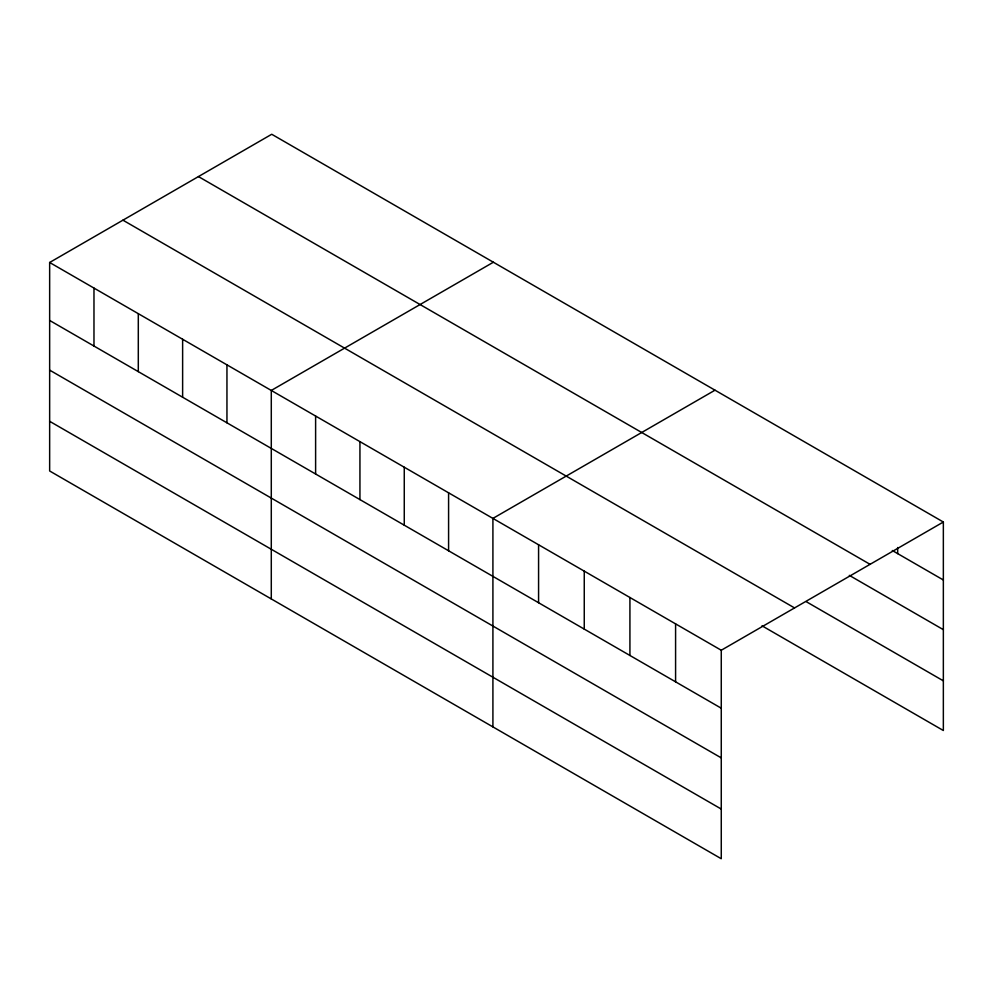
<?xml version="1.0" encoding="UTF-8"?>
<svg xmlns="http://www.w3.org/2000/svg" width="993" height="993" viewBox="0 0 993 993"><rect width="100%" height="100%" fill="white"/><g stroke="black" fill="none" stroke-linecap="round" stroke-linejoin="round"><path stroke-width="1.49" d="M49.65 262.487L721.266 650.241L721.266 858.734L49.65 470.98L49.65 262.487L271.734 134.266L943.35 522.02L943.35 730.513L762.016 625.813M493.372 262.226L271.288 390.448L271.288 598.94M714.997 390.187L492.913 518.408L492.913 726.888M721.266 650.241L943.35 522.02M892.31 550.519L943.35 579.986M198.451 176.58L870.067 564.334M849.325 575.369L943.35 629.661M806.341 601.733L943.35 680.838M122.933 220.173L794.549 607.927M49.65 320.454L721.266 708.208M49.65 370.128L721.266 757.882M49.65 421.305L721.266 809.059M897.684 547.515L897.684 553.622M675.588 623.877L675.588 681.843M629.922 597.513L629.922 655.467M584.256 571.149L584.256 629.103M538.578 544.772L538.578 602.739M448.588 492.813L448.588 550.78M404.263 467.219L404.263 525.185M359.938 441.637L359.938 499.591M315.613 416.042L315.613 474.009M226.95 364.853L226.95 422.819M182.625 339.271L182.625 397.225M138.3 313.676L138.3 371.63M93.975 288.082L93.975 346.048"/></g></svg>
